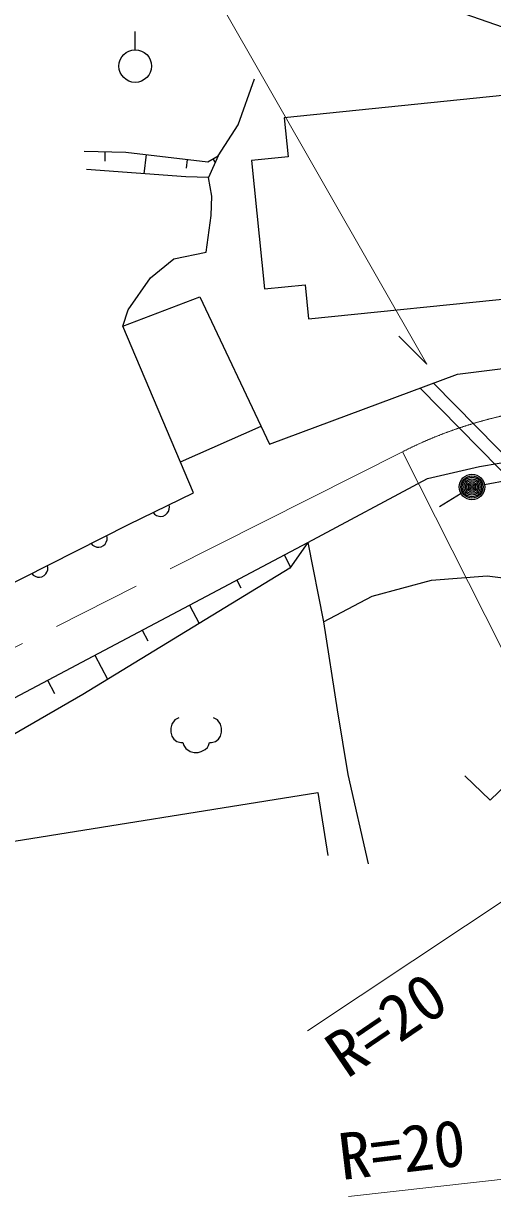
# Model space of a CAD drawing. Units: millimetres, scale not verified. Extents: x 40000 to 680000, y 20000 to 380000.
# Drawn here: x 122380 to 140811, y 270991 to 317050 of the extents above; entities that cross this region are included whole.
import ezdxf
from ezdxf.enums import TextEntityAlignment as Align

# ---------------------------------------------------------------- set-up
doc = ezdxf.new("R2010")
doc.units = ezdxf.units.MM
doc.header["$LTSCALE"] = 1000
doc.linetypes.add('CHAIN', pattern=[18.5, 12, -1.5, 3.5, -1.5])
for name, color, linetype, lineweight in [('S-BGD', 7, 'Continuous', 25), ('S-BMK', 2, 'CHAIN', 13), ('S-BMK-HTXT', 7, 'Continuous', 13), ('S-STR-HTXT', 7, 'Continuous', 13)]:
    doc.layers.add(name, color=color, linetype=linetype, lineweight=lineweight)
doc.styles.add('ＭＳ ゴシック', font='')
doc.styles.get('ＭＳ ゴシック').set_extended_font_data('MS Gothic')

msp = doc.modelspace()

# ---------------------------------------------------------------- linework, layer by layer
at = {"layer": 'S-BGD'}
for p, q in [((147082, 314880), (139391, 317531)), ((126771, 316016), (126770, 316735)), ((130813, 313064), (131456, 314873)), ((143465, 314447), (132627, 313347)), ((132627, 313347), (132782, 311819)), ((130035, 311858), (130813, 313064)), ((124765, 312031), (126400, 311996)), ((125582, 312014), (125574, 311639)), ((126400, 311996), (129618, 311614)), ((127204, 311901), (127115, 311147)), ((129618, 311614), (130035, 311858)), ((130035, 311858), (129652, 311005)), ((128813, 311710), (128772, 311367)), ((129826, 311736), (129913, 311587)), ((132782, 311819), (131335, 311672)), ((131335, 311672), (131847, 306629)), ((128765, 311023), (124852, 311318)), ((129652, 311005), (128765, 311023)), ((129787, 310263), (129652, 311005)), ((129752, 309515), (129787, 310263)), ((129561, 308072), (129752, 309515)), ((127370, 307062), (128291, 307811)), ((128291, 307811), (129561, 308072)), ((126500, 305810), (127370, 307062)), ((131847, 306629), (133444, 306791)), ((133444, 306791), (133580, 305456)), ((126284, 305169), (129310, 306323)), ((129310, 306323), (132053, 300533)), ((133580, 305456), (145761, 306692)), ((126284, 305169), (126500, 305810)), ((129061, 298625), (126284, 305169)), ((139429, 303275), (149506, 304535)), ((132053, 300533), (139429, 303275)), ((137973, 302734), (142849, 297764)), ((138494, 302928), (143211, 298120)), ((128547, 299835), (131721, 301234)), ((140294, 299652), (142505, 300035)), ((138253, 299184), (140294, 299652)), ((133552, 296674), (138253, 299184)), ((140494, 298943), (141476, 299129)), ((126513, 297372), (129061, 298625)), ((139576, 298590), (138722, 298070)), ((128113, 298065), (128101, 298153)), ((128106, 297984), (128113, 298065)), ((127473, 297844), (127535, 297781)), ((127535, 297781), (127604, 297737)), ((127604, 297737), (127697, 297705)), ((127697, 297705), (127779, 297698)), ((127779, 297698), (127866, 297710)), ((127866, 297710), (127967, 297760)), ((127967, 297760), (128030, 297822)), ((128030, 297822), (128074, 297890)), ((128074, 297890), (128106, 297984)), ((117190, 292672), (126513, 297372)), ((120540, 289783), (133552, 296674)), ((125035, 296627), (125098, 296565)), ((125592, 296610), (125635, 296679)), ((125635, 296679), (125666, 296773)), ((125672, 296854), (125660, 296942)), ((125666, 296773), (125672, 296854)), ((133552, 296674), (132848, 295666)), ((133552, 296674), (134175, 293553)), ((125098, 296565), (125167, 296521)), ((125167, 296521), (125261, 296490)), ((125261, 296490), (125342, 296484)), ((125342, 296484), (125430, 296497)), ((125430, 296497), (125530, 296547)), ((125530, 296547), (125592, 296610)), ((132623, 296182), (132875, 295705)), ((123342, 295679), (123329, 295767)), ((122704, 295452), (122767, 295390)), ((122767, 295390), (122836, 295346)), ((122836, 295346), (122930, 295315)), ((122930, 295315), (123011, 295309)), ((123011, 295309), (123099, 295322)), ((123099, 295322), (123199, 295372)), ((123199, 295372), (123261, 295435)), ((123261, 295435), (123305, 295504)), ((123305, 295504), (123336, 295598)), ((123336, 295598), (123342, 295679)), ((132848, 295666), (124710, 290702)), ((138418, 295198), (140593, 295357)), ((140593, 295357), (142925, 295068)), ((130764, 295197), (130924, 294894)), ((136085, 294561), (138418, 295198)), ((134175, 293553), (136085, 294561)), ((128905, 294213), (129286, 293493)), ((134175, 293553), (134706, 290106)), ((127046, 293228), (127266, 292812)), ((125187, 292244), (125688, 291299)), ((123328, 291260), (123603, 290741)), ((124710, 290702), (118756, 287261)), ((128486, 289782), (128326, 289702)), ((130005, 289702), (129845, 289782)), ((134706, 290106), (135131, 287560)), ((128206, 289542), (128166, 289382)), ((128166, 289382), (128166, 289223)), ((128326, 289702), (128206, 289542)), ((130125, 289543), (130005, 289702)), ((130165, 289383), (130125, 289543)), ((130165, 289223), (130165, 289383)), ((128166, 289223), (128206, 289063)), ((128206, 289063), (128286, 288943)), ((128286, 288943), (128406, 288863)), ((128406, 288863), (128566, 288823)), ((128566, 288823), (128646, 288823)), ((128646, 288823), (128686, 288703)), ((129645, 288703), (129685, 288823)), ((129685, 288823), (129765, 288823)), ((129765, 288823), (129925, 288863)), ((129925, 288863), (130045, 288943)), ((130045, 288943), (130125, 289063)), ((130125, 289063), (130165, 289223)), ((128686, 288703), (128766, 288583)), ((128766, 288583), (128926, 288463)), ((128926, 288463), (129086, 288423)), ((129086, 288423), (129246, 288423)), ((129246, 288423), (129366, 288463)), ((129366, 288463), (129525, 288543)), ((129525, 288543), (129605, 288623)), ((129605, 288623), (129645, 288703)), ((135131, 287560), (135927, 284060)), ((139717, 287511), (140717, 286552)), ((140717, 286552), (141716, 287511)), ((120690, 284734), (133947, 286849)), ((133947, 286849), (134340, 284387))]:
    msp.add_line(p, q, dxfattribs=at)
for centre, radius in [((126771, 315376), 640), ((140003, 298850), 500), ((140003, 298850), 440), ((140003, 298850), 380), ((140003, 298850), 320), ((140003, 298850), 260), ((140003, 298850), 200), ((140003, 298850), 140), ((140003, 298850), 80), ((140003, 298850), 20)]:
    msp.add_circle(centre, radius, dxfattribs=at)
at = {"layer": 'S-BMK'}
msp.add_line((111627, 287300), (137275, 300235), dxfattribs=at)
msp.add_arc((144926, 285065), 16990, 33.6326, 116.763, dxfattribs=at)
at = {"layer": 'S-BMK-HTXT'}
for p, q in [((144926, 285065), (137275, 300235)), ((133540, 277491), (159072, 294475)), ((169626, 274884), (135155, 270991))]:
    msp.add_line(p, q, dxfattribs=at)
at = {"layer": 'S-STR-HTXT'}
for q in [(123560, 329308), (137125, 304770)]:
    msp.add_line((138234, 303678), q, dxfattribs=at)

# ---------------------------------------------------------------- texts
at = {"layer": 'S-BMK-HTXT', "style": 'ＭＳ ゴシック'}
for rotation, p in [(34.207, (135395, 275136)), (6.807, (134945, 271091))]:
    msp.add_text('R=20', height=1833, rotation=rotation, dxfattribs=at).set_placement(p, align=Align.BOTTOM_LEFT)

doc.saveas('drawing.dxf')
